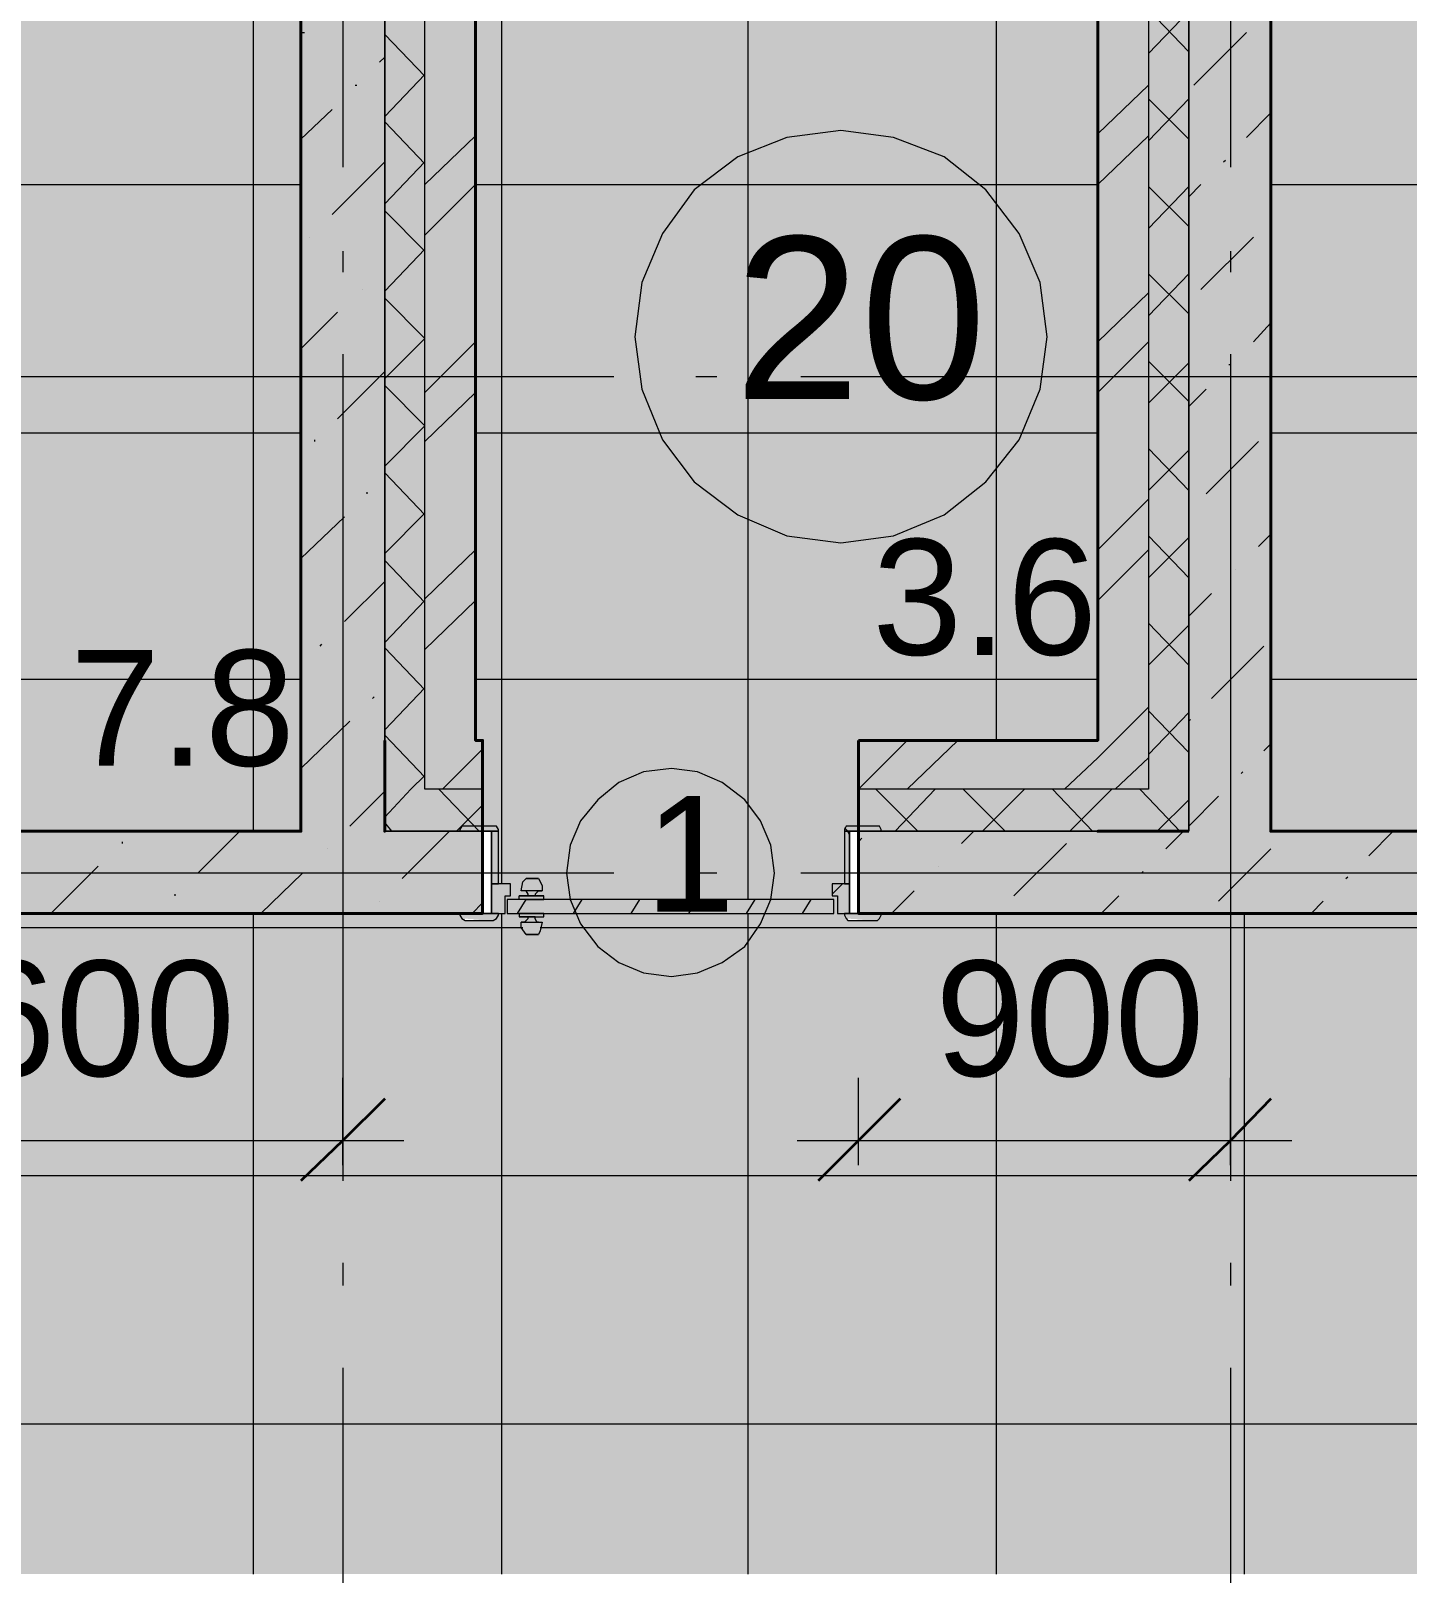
# Model space of a CAD drawing. Header units: millimetres. Extents: x -6983 to 114033, y -5968 to 36007.
# Drawn here: x 8243 to 11575, y 24068 to 27802 of the extents above; entities that cross this region are included whole.
import ezdxf

# ---------------------------------------------------------------- set-up
doc = ezdxf.new("R2010")
doc.units = ezdxf.units.MM
doc.layers.add('PDF _Геометрия', color=7, linetype='Continuous')
doc.layers.add('PDF _Текст', color=7, linetype='Continuous')
doc.layers.add('PDF _Сплошная заливка', color=7, linetype='Continuous', true_color=0xffffff)
doc.styles.add('PDF Arial', font='arial.ttf')

msp = doc.modelspace()

# ---------------------------------------------------------------- hatches: boundary and pattern name
at = {"layer": 'PDF _Сплошная заливка', "transparency": 33554559}
h = msp.add_hatch(color=256, dxfattribs=at)
h.paths.add_polyline_path([(17245.3, 26862.7), (17245.3, 21967.1), (17253.8, 21967.1), (17253.8, 26862.7)])
h.paths.add_polyline_path([(17042.2, 24065.8), (17042.2, 28661), (14245.3, 28661), (14245.3, 25563.7), (14258, 25563.7), (14262.3, 25559.5), (14258, 25479.1), (14118.4, 25474.9), (14118.4, 25445.2), (14088.8, 25445.2), (14088.8, 25457.9), (14046.5, 25457.9), (14046.5, 25474.9), (14033.8, 25474.9), (14033.8, 25487.6), (14029.6, 25487.6), (14029.6, 25559.5), (14033.8, 25563.7), (14046.5, 25563.7), (14046.5, 25665.3), (13500.6, 25665.3), (13496.4, 25656.8), (13492.2, 25652.6), (13420.2, 25648.3), (13420.2, 25652.6), (13416, 25652.6), (13416, 25665.3), (13411.8, 25665.3), (13411.8, 25788), (13382.2, 25788), (13382.2, 25817.6), (13394.9, 25817.6), (13394.9, 25864.1), (13411.8, 25864.1), (13411.8, 25872.6), (13416, 25876.8), (13500.6, 25876.8), (13500.6, 25864.1), (14046.5, 25864.1), (14046.5, 28661), (13483.7, 28661), (13479.5, 28652.6), (13394.9, 28648.3), (13394.9, 28661), (11956.2, 28661), (11952, 28652.6), (11867.4, 28648.3), (11867.4, 28661), (11245.3, 28661), (11245.3, 25864.1), (11880, 25864.1), (11880, 25872.6), (11884.3, 25876.8), (11973.1, 25876.8), (11973.1, 25864.1), (11990.1, 25864.1), (11990.1, 25817.6), (12002.8, 25817.6), (12002.8, 25788), (11973.1, 25788), (11968.9, 25656.8), (11956.2, 25652.6), (11892.7, 25648.3), (11892.7, 25652.6), (11884.3, 25652.6), (11884.3, 25665.3), (10301.8, 25665.3), (10297.5, 25656.8), (10293.3, 25652.6), (10221.4, 25648.3), (10221.4, 25652.6), (10217.1, 25652.6), (10217.1, 25665.3), (10196, 25665.3), (10196, 25707.6), (10183.3, 25707.6), (10183.3, 25737.2), (10212.9, 25737.2), (10212.9, 25872.6), (10217.1, 25876.8), (10246.8, 25876.8), (10246.8, 26084.2), (10826.5, 26084.2), (10826.5, 28441), (9320.1, 28441), (9320.1, 26084.2), (9337, 26084.2), (9337, 25876.8), (9375.1, 25876.8), (9375.1, 25737.2), (9404.7, 25737.2), (9404.7, 25707.6), (9392, 25707.6), (9392, 25665.3), (9375.1, 25665.3), (9370.9, 25656.8), (9358.2, 25652.6), (9294.7, 25648.3), (9294.7, 25652.6), (9286.3, 25652.6), (9286.3, 25665.3), (7454.1, 25665.3), (7449.9, 25656.8), (7445.6, 25652.6), (7373.7, 25648.3), (7373.7, 25652.6), (7365.2, 25652.6), (7365.2, 25665.3), (7344.1, 25665.3), (7344.1, 25707.6), (7335.6, 25707.6), (7335.6, 25737.2), (7365.2, 25737.2), (7365.2, 25876.8), (7454.1, 25876.8), (7454.1, 25864.1), (8897, 25864.1), (8897, 28661), (6100.1, 28661), (6100.1, 25864.1), (6434.3, 25864.1), (6434.3, 25872.6), (6438.6, 25876.8), (6523.2, 25876.8), (6523.2, 25737.2), (6552.8, 25737.2), (6552.8, 25707.6), (6544.4, 25707.6), (6544.4, 25665.3), (6523.2, 25665.3), (6523.2, 25652.6), (6510.5, 25652.6), (6442.8, 25648.3), (6442.8, 25652.6), (6438.6, 25652.6), (6438.6, 25665.3), (4517.6, 25665.3), (4513.3, 25656.8), (4504.9, 25652.6), (4437.2, 25648.3), (4437.2, 25652.6), (4428.7, 25652.6), (4428.7, 25665.3), (4407.6, 25665.3), (4407.6, 25707.6), (4394.9, 25707.6), (4394.9, 25737.2), (4424.5, 25737.2), (4424.5, 25872.6), (4428.7, 25876.8), (4517.6, 25876.8), (4517.6, 25864.1), (5901.2, 25864.1), (5901.2, 28661), (104.3, 28661), (104.3, 25864.1), (3497.8, 25864.1), (3497.8, 25876.8), (3586.7, 25876.8), (3586.7, 25737.2), (3616.3, 25737.2), (3616.3, 25707.6), (3603.6, 25707.6), (3603.6, 25665.3), (3586.7, 25665.3), (3582.4, 25656.8), (3569.8, 25652.6), (3506.3, 25648.3), (3506.3, 25652.6), (3497.8, 25652.6), (3497.8, 25665.3), (3100.1, 25665.3), (3100.1, 23570.8), (3112.8, 23570.8), (3117, 23566.5), (3112.8, 23486.1), (3100.1, 23481.9), (3100.1, 23460.8), (3057.8, 23460.8), (3057.8, 23448.1), (3028.1, 23448.1), (3028.1, 23481.9), (2888.5, 23481.9), (2888.5, 23494.6), (2884.3, 23494.6), (2884.3, 23562.3), (2888.5, 23570.8), (2901.2, 23570.8), (2901.2, 25665.3), (104.3, 25665.3), (104.3, 21967.1), (2901.2, 21967.1), (2901.2, 22551), (2897, 22555.3), (2888.5, 22555.3), (2888.5, 22563.7), (2884.3, 22563.7), (2884.3, 22635.6), (2888.5, 22639.9), (3028.1, 22639.9), (3028.1, 22669.5), (3057.8, 22669.5), (3057.8, 22656.8), (3100.1, 22656.8), (3100.1, 22639.9), (3112.8, 22639.9), (3117, 22635.6), (3112.8, 22559.5), (3100.1, 22555.3), (3100.1, 21472), (3112.8, 21472), (3117, 21467.8), (3112.8, 21387.4), (3100.1, 21383.2), (3100.1, 21362), (3057.8, 21362), (3057.8, 21349.3), (3028.1, 21349.3), (3028.1, 21383.2), (2888.5, 21383.2), (2888.5, 21395.9), (2884.3, 21395.9), (2884.3, 21463.6), (2888.5, 21472), (2901.2, 21472), (2901.2, 21764), (104.3, 21764), (104.3, 15967.1), (2681.2, 15967.1), (2681.2, 15979.8), (2901.2, 15979.8), (2901.2, 20452.3), (2897, 20456.5), (2888.5, 20460.8), (2884.3, 20460.8), (2884.3, 20536.9), (2888.5, 20541.1), (3028.1, 20541.1), (3028.1, 20570.8), (3057.8, 20570.8), (3057.8, 20558.1), (3100.1, 20558.1), (3100.1, 20541.1), (3112.8, 20541.1), (3117, 20536.9), (3112.8, 20460.8), (3100.1, 20456.5), (3100.1, 15967.1), (5901.2, 15967.1), (5901.2, 16601.8), (5892.7, 16606), (5888.5, 16606), (5888.5, 16614.5), (5884.3, 16614.5), (5884.3, 16686.4), (5888.5, 16694.9), (5901.2, 16694.9), (5901.2, 18133.5), (5888.5, 18133.5), (5888.5, 18146.2), (5884.3, 18146.2), (5884.3, 18218.2), (5888.5, 18222.4), (5901.2, 18222.4), (5901.2, 20452.3), (5892.7, 20456.5), (5888.5, 20460.8), (5884.3, 20460.8), (5884.3, 20536.9), (5888.5, 20541.1), (5901.2, 20541.1), (5901.2, 20558.1), (5943.5, 20558.1), (5943.5, 20570.8), (5973.1, 20570.8), (5973.1, 20541.1), (6112.8, 20541.1), (6112.8, 20456.5), (6100.1, 20456.5), (6100.1, 18967.1), (8897, 18967.1), (8897, 21764), (6100.1, 21764), (6100.1, 21472), (6112.8, 21472), (6112.8, 21383.2), (5973.1, 21383.2), (5973.1, 21349.3), (5943.5, 21349.3), (5943.5, 21362), (5901.2, 21362), (5901.2, 21383.2), (5888.5, 21383.2), (5888.5, 21395.9), (5884.3, 21395.9), (5884.3, 21463.6), (5888.5, 21472), (5901.2, 21472), (5901.2, 22551), (5892.7, 22555.3), (5888.5, 22555.3), (5888.5, 22563.7), (5884.3, 22563.7), (5884.3, 22635.6), (5888.5, 22639.9), (5901.2, 22639.9), (5901.2, 22656.8), (5943.5, 22656.8), (5943.5, 22669.5), (5973.1, 22669.5), (5973.1, 22639.9), (6112.8, 22639.9), (6112.8, 22555.3), (6100.1, 22555.3), (6100.1, 21967.1), (8897, 21967.1), (8897, 23862.7), (6100.1, 23862.7), (6100.1, 23570.8), (6112.8, 23570.8), (6112.8, 23481.9), (5973.1, 23481.9), (5973.1, 23448.1), (5943.5, 23448.1), (5943.5, 23460.8), (5901.2, 23460.8), (5901.2, 23481.9), (5888.5, 23481.9), (5888.5, 23494.6), (5884.3, 23494.6), (5884.3, 23562.3), (5888.5, 23570.8), (5901.2, 23570.8), (5901.2, 24065.8), (12447, 24065.8), (12447, 23084.2), (12459.7, 23084.2), (12459.7, 22999.5), (12447, 22999.5), (12447, 22978.4), (12404.7, 22978.4), (12404.7, 22965.7), (12370.9, 22965.7), (12370.9, 22995.3), (12239.7, 22999.5), (12235.5, 22999.5), (12235.5, 23012.2), (12231.2, 23012.2), (12231.2, 23079.9), (12235.5, 23084.2), (12248.2, 23084.2), (12248.2, 23862.7), (9100.1, 23862.7), (9100.1, 21967.1), (12248.2, 21967.1), (12248.2, 22064.4), (12239.7, 22068.7), (12235.5, 22068.7), (12235.5, 22077.1), (12231.2, 22077.1), (12231.2, 22149), (12235.5, 22157.5), (12370.9, 22157.5), (12370.9, 22187.1), (12404.7, 22187.1), (12404.7, 22174.4), (12447, 22174.4), (12447, 22157.5), (12459.7, 22157.5), (12459.7, 22068.7), (12447, 22068.7), (12447, 20486.1), (12459.7, 20486.1), (12459.7, 20401.5), (12447, 20401.5), (12447, 20380.4), (12404.7, 20380.4), (12404.7, 20367.7), (12370.9, 20367.7), (12370.9, 20397.3), (12239.7, 20401.5), (12235.5, 20401.5), (12235.5, 20410), (12231.2, 20410), (12231.2, 20481.9), (12235.5, 20486.1), (12248.2, 20486.1), (12248.2, 21764), (9100.1, 21764), (9100.1, 18967.1), (12248.2, 18967.1), (12248.2, 19466.4), (12239.7, 19470.6), (12235.5, 19470.6), (12235.5, 19479.1), (12231.2, 19479.1), (12231.2, 19551), (12235.5, 19555.3), (12370.9, 19555.3), (12370.9, 19584.9), (12404.7, 19584.9), (12404.7, 19576.4), (12447, 19576.4), (12447, 19555.3), (12459.7, 19555.3), (12459.7, 19470.6), (12447, 19470.6), (12447, 18967.1), (17042.2, 18967.1), (17042.2, 20566.5), (14046.5, 20566.5), (14046.5, 22745.7), (14042.2, 22749.9), (14033.8, 22754.1), (14029.6, 22754.1), (14029.6, 22830.3), (14033.8, 22834.5), (14046.5, 22834.5), (14046.5, 22851.4), (14088.8, 22851.4), (14088.8, 22864.1), (14118.4, 22864.1), (14118.4, 22834.5), (14262.3, 22834.5), (14258, 22754.1), (14245.3, 22749.9), (14245.3, 20765.4), (17042.2, 20765.4), (17042.2, 23862.7), (14245.3, 23862.7), (14245.3, 23765.4), (14258, 23765.4), (14262.3, 23761.2), (14258, 23680.8), (14118.4, 23676.5), (14118.4, 23646.9), (14088.8, 23646.9), (14088.8, 23655.4), (14046.5, 23655.4), (14046.5, 23676.5), (14033.8, 23676.5), (14033.8, 23689.2), (14029.6, 23689.2), (14029.6, 23761.2), (14033.8, 23765.4), (14046.5, 23765.4), (14046.5, 24544), (14042.2, 24548.2), (14033.8, 24552.4), (14029.6, 24552.4), (14029.6, 24628.6), (14033.8, 24632.8), (14046.5, 24632.8), (14046.5, 24654), (14088.8, 24654), (14088.8, 24662.4), (14118.4, 24662.4), (14118.4, 24632.8), (14262.3, 24632.8), (14258, 24552.4), (14245.3, 24548.2), (14245.3, 24065.8)])
h.paths.add_polyline_path([(15645.9, 17168.8), (15645.9, 15967.1), (17042.2, 15967.1), (17042.2, 16529.9), (17038, 16534.1), (17033.8, 16534.1), (17033.8, 16542.6), (17029.6, 16542.6), (17029.6, 16614.5), (17033.8, 16623), (17169.2, 16623), (17169.2, 16652.6), (17198.8, 16652.6), (17198.8, 16639.9), (17245.3, 16639.9), (17245.3, 16623), (17258, 16623), (17258, 16534.1), (17245.3, 16534.1), (17245.3, 15967.1), (18387.8, 15967.1), (18387.8, 15979.8), (18392, 15984), (18476.7, 15984), (18476.7, 15967.1), (19919.5, 15967.1), (19919.5, 15984), (20004.2, 15984), (20008.4, 15979.8), (20008.4, 15967.1), (23875.8, 15967.1), (23875.8, 15979.8), (23880, 15984), (23964.7, 15984), (23964.7, 15967.1), (25403.3, 15967.1), (25403.3, 15979.8), (25407.6, 15984), (25492.2, 15984), (25496.4, 15979.8), (25496.4, 15967.1), (26038, 15967.1), (26038, 16512.9), (26033.8, 16517.2), (26029.6, 16517.2), (26029.6, 16525.6), (26025.3, 16525.6), (26025.3, 16597.6), (26029.6, 16601.8), (26165, 16601.8), (26165, 16631.4), (26194.6, 16631.4), (26194.6, 16623), (26241.1, 16623), (26241.1, 16601.8), (26253.8, 16601.8), (26249.6, 16521.4), (26241.1, 16517.2), (26241.1, 15967.1), (29038, 15967.1), (29038, 16352.1), (29016.9, 16352.1), (29016.9, 16415.6), (29038, 16415.6), (29038, 18230.9), (29016.9, 18230.9), (29016.9, 18294.3), (29038, 18294.3), (29038, 19584.9), (29016.9, 19584.9), (29016.9, 19652.6), (29038, 19652.6), (29038, 21463.6), (29016.9, 21463.6), (29016.9, 21527), (29038, 21527), (29038, 21764), (26241.1, 21764), (26241.1, 21222.4), (26249.6, 21222.4), (26253.8, 21218.2), (26249.6, 21137.8), (26241.1, 21133.5), (26241.1, 21112.4), (26194.6, 21112.4), (26194.6, 21099.7), (26165, 21099.7), (26165, 21129.3), (26033.8, 21133.5), (26029.6, 21133.5), (26029.6, 21146.2), (26025.3, 21146.2), (26025.3, 21213.9), (26029.6, 21222.4), (26038, 21222.4), (26038, 21764), (25839.1, 21764), (25830.7, 21755.5), (25758.7, 21751.3), (25758.7, 21755.5), (25754.5, 21755.5), (25754.5, 21764), (25733.4, 21764), (25733.4, 21810.5), (25720.7, 21810.5), (25720.7, 21840.2), (25750.3, 21840.2), (25750.3, 21975.6), (25754.5, 21979.8), (25839.1, 21979.8), (25839.1, 21967.1), (26038, 21967.1), (26038, 26862.7), (23241.1, 26862.7), (23241.1, 21967.1), (24819.4, 21967.1), (24819.4, 21975.6), (24823.6, 21979.8), (24908.3, 21979.8), (24908.3, 21840.2), (24942.1, 21840.2), (24942.1, 21806.3), (24929.4, 21806.3), (24929.4, 21764), (24908.3, 21764), (24908.3, 21755.5), (24895.6, 21755.5), (24832.1, 21751.3), (24832.1, 21755.5), (24823.6, 21755.5), (24823.6, 21764), (22691, 21764), (22682.6, 21755.5), (22610.7, 21751.3), (22610.7, 21755.5), (22602.2, 21755.5), (22602.2, 21764), (22585.3, 21764), (22585.3, 21806.3), (22572.6, 21806.3), (22572.6, 21840.2), (22602.2, 21840.2), (22602.2, 21967.1), (21760.2, 21967.1), (21760.2, 21840.2), (21789.8, 21840.2), (21789.8, 21806.3), (21781.3, 21806.3), (21781.3, 21764), (21760.2, 21764), (21760.2, 21755.5), (21747.5, 21755.5), (21679.8, 21751.3), (21679.8, 21755.5), (21675.5, 21755.5), (21675.5, 21764), (18362.4, 21764), (18362.4, 21755.5), (18354, 21755.5), (18282, 21751.3), (18282, 21755.5), (18277.8, 21755.5), (18277.8, 21764), (18256.6, 21764), (18256.6, 21810.5), (18243.9, 21810.5), (18243.9, 21840.2), (18273.6, 21840.2), (18273.6, 21967.1), (17435.8, 21967.1), (17435.8, 21840.2), (17465.4, 21840.2), (17465.4, 21806.3), (17452.7, 21806.3), (17452.7, 21764), (17435.8, 21764), (17431.5, 21759.8), (17418.8, 21755.5), (17355.4, 21751.3), (17355.4, 21755.5), (17346.9, 21755.5), (17346.9, 21764), (17245.3, 21764), (17245.3, 18150.5), (17258, 18150.5), (17258, 18061.6), (17245.3, 18061.6), (17245.3, 18040.4), (17198.8, 18040.4), (17198.8, 18032), (17169.2, 18032), (17169.2, 18061.6), (17033.8, 18061.6), (17033.8, 18070.1), (17029.6, 18070.1), (17029.6, 18146.2), (17033.8, 18150.5), (17042.2, 18150.5), (17042.2, 18768.2), (11245.3, 18768.2), (11245.3, 15967.1), (14126.9, 15967.1), (14126.9, 15979.8), (14122.6, 15979.8), (14122.6, 15988.3), (14118.4, 15988.3), (14118.4, 15996.7), (14114.2, 15996.7), (14114.2, 16005.2), (14109.9, 16005.2), (14109.9, 16013.6), (14105.7, 16013.6), (14105.7, 16022.1), (14101.5, 16022.1), (14101.5, 16030.6), (14097.3, 16030.6), (14097.3, 16043.3), (14093, 16043.3), (14093, 16051.7), (14088.8, 16051.7), (14088.8, 16060.2), (14084.6, 16060.2), (14084.6, 16068.7), (14080.3, 16068.7), (14080.3, 16077.1), (14076.1, 16077.1), (14076.1, 16085.6), (14071.9, 16085.6), (14071.9, 16094), (14067.6, 16094), (14067.6, 16102.5), (14063.4, 16102.5), (14063.4, 16115.2), (14059.2, 16115.2), (14059.2, 16123.7), (14054.9, 16123.7), (14054.9, 16132.1), (14050.7, 16132.1), (14050.7, 16140.6), (14046.5, 16140.6), (14046.5, 16149), (14042.2, 16149), (14042.2, 16157.5), (14038, 16157.5), (14038, 16166), (14033.8, 16166), (14033.8, 16174.4), (14029.6, 16174.4), (14029.6, 16187.1), (14025.3, 16187.1), (14025.3, 16195.6), (14021.1, 16195.6), (14021.1, 16204.1), (14016.9, 16204.1), (14016.9, 16212.5), (14012.6, 16212.5), (14012.6, 16221), (14008.4, 16221), (14008.4, 16229.4), (14004.2, 16229.4), (14004.2, 16237.9), (13999.9, 16237.9), (13999.9, 16250.6), (13995.7, 16250.6), (13995.7, 16259.1), (13991.5, 16259.1), (13991.5, 16267.5), (13987.2, 16267.5), (13987.2, 16276), (13983, 16276), (13983, 16284.4), (13978.8, 16284.4), (13978.8, 16292.9), (13974.5, 16292.9), (13974.5, 16301.4), (13970.3, 16301.4), (13970.3, 16309.8), (13966.1, 16309.8), (13966.1, 16322.5), (13961.9, 16322.5), (13961.9, 16331), (13957.6, 16331), (13957.6, 16339.5), (13953.4, 16339.5), (13953.4, 16347.9), (13949.2, 16347.9), (13949.2, 16356.4), (13944.9, 16356.4), (13944.9, 16364.8), (13940.7, 16364.8), (13940.7, 16373.3), (13936.5, 16373.3), (13936.5, 16381.8), (13932.2, 16381.8), (13932.2, 16394.5), (13928, 16394.5), (13928, 16402.9), (13923.8, 16402.9), (13923.8, 16411.4), (13919.5, 16411.4), (13919.5, 16419.8), (13915.3, 16419.8), (13915.3, 16428.3), (13911.1, 16428.3), (13911.1, 16436.8), (13906.8, 16436.8), (13906.8, 16445.2), (13902.6, 16445.2), (13902.6, 16453.7), (13898.4, 16457.9), (13885.7, 16462.2), (13801.1, 16483.3), (13788.4, 16487.6), (13703.7, 16508.7), (13716.4, 16512.9), (13758.7, 16534.1), (13771.4, 16538.3), (13813.8, 16559.5), (13826.5, 16563.7), (13868.8, 16584.9), (13881.5, 16589.1), (13923.8, 16610.3), (13936.5, 16614.5), (13987.2, 16639.9), (13902.6, 16661), (13881.5, 16665.3), (13813.8, 16682.2), (13792.6, 16682.2), (13792.6, 16694.9), (13788.4, 16694.9), (13788.4, 16703.3), (13784.1, 16703.3), (13784.1, 16711.8), (13779.9, 16711.8), (13779.9, 16720.3), (13775.7, 16720.3), (13775.7, 16728.7), (13771.4, 16728.7), (13771.4, 16741.4), (13767.2, 16741.4), (13767.2, 16749.9), (13763, 16749.9), (13763, 16758.4), (13758.7, 16758.4), (13758.7, 16766.8), (13754.5, 16766.8), (13754.5, 16775.3), (13750.3, 16775.3), (13750.3, 16783.7), (13746.1, 16783.7), (13746.1, 16796.4), (13741.8, 16796.4), (13741.8, 16804.9), (13737.6, 16804.9), (13737.6, 16813.4), (13733.4, 16813.4), (13733.4, 16821.8), (13729.1, 16821.8), (13729.1, 16830.3), (13724.9, 16830.3), (13724.9, 16838.7), (13720.7, 16838.7), (13720.7, 16851.4), (13716.4, 16851.4), (13716.4, 16859.9), (13712.2, 16859.9), (13712.2, 16868.4), (13708, 16868.4), (13708, 16876.8), (13703.7, 16876.8), (13703.7, 16885.3), (13699.5, 16885.3), (13699.5, 16893.8), (13695.3, 16893.8), (13695.3, 16906.5), (13691, 16906.5), (13691, 16914.9), (13686.8, 16914.9), (13686.8, 16923.4), (13682.6, 16923.4), (13682.6, 16931.8), (13678.4, 16931.8), (13678.4, 16940.3), (13674.1, 16940.3), (13674.1, 16948.8), (13669.9, 16948.8), (13669.9, 16961.5), (13665.7, 16961.5), (13665.7, 16969.9), (13661.4, 16969.9), (13661.4, 16978.4), (13657.2, 16978.4), (13657.2, 16986.8), (13653, 16986.8), (13653, 16995.3), (13648.7, 16995.3), (13648.7, 17003.8), (13644.5, 17003.8), (13644.5, 17016.5), (13640.3, 17016.5), (13640.3, 17024.9), (13636, 17024.9), (13636, 17033.4), (13631.8, 17033.4), (13631.8, 17041.9), (13627.6, 17041.9), (13627.6, 17050.3), (13623.3, 17050.3), (13623.3, 17058.8), (13619.1, 17058.8), (13619.1, 17071.5), (13614.9, 17071.5), (13614.9, 17079.9), (13610.7, 17079.9), (13610.7, 17088.4), (13606.4, 17088.4), (13606.4, 17096.9), (13602.2, 17096.9), (13602.2, 17105.3), (13598, 17105.3), (13598, 17113.8), (13593.7, 17113.8), (13593.7, 17126.5), (13589.5, 17126.5), (13589.5, 17134.9), (13585.3, 17134.9), (13585.3, 17143.4), (13581, 17143.4), (13581, 17151.9), (13576.8, 17151.9), (13576.8, 17160.3), (13572.6, 17160.3), (13572.6, 17168.8)])
for color, points in [(256, [(8897, 28661), (8897, 25864.1), (9100.1, 25864.1), (9100.1, 28661)]), (256, [(9100.1, 28661), (9100.1, 25965.7), (9197.4, 25965.7), (9197.4, 28661)]), (256, [(11046.5, 28661), (11046.5, 25864.1), (11245.3, 25864.1), (11245.3, 28661)]), (256, [(9197.4, 28563.7), (9197.4, 26084.2), (9320.1, 26084.2), (9320.1, 28563.7)]), (256, [(10949.2, 28563.7), (10949.2, 25864.1), (11046.5, 25864.1), (11046.5, 28563.7)]), (256, [(10826.5, 28441), (10826.5, 25965.7), (10949.2, 25965.7), (10949.2, 28441)]), (256, [(10267.9, 27556.7), (10238.3, 27560.9), (10174.8, 27560.9), (10073.3, 27548.2), (10064.8, 27544), (10052.1, 27539.7), (10043.7, 27535.5), (10031, 27531.3), (10022.5, 27527), (10009.8, 27522.8), (10001.3, 27518.6), (9988.7, 27514.3), (9980.2, 27510.1), (9954.8, 27501.7), (9942.1, 27489), (9933.6, 27484.7), (9925.2, 27476.3), (9916.7, 27472), (9908.3, 27463.6), (9899.8, 27459.3), (9891.3, 27450.9), (9882.9, 27446.6), (9874.4, 27438.2), (9865.9, 27434), (9857.5, 27425.5), (9849, 27421.3), (9844.8, 27412.8), (9840.6, 27408.6), (9836.3, 27400.1), (9827.9, 27391.6), (9823.6, 27383.2), (9819.4, 27378.9), (9815.2, 27370.5), (9806.7, 27362), (9802.5, 27353.6), (9798.2, 27349.3), (9794, 27340.9), (9785.5, 27332.4), (9781.3, 27323.9), (9772.9, 27315.5), (9768.6, 27302.8), (9760.2, 27285.9), (9755.9, 27273.2), (9747.5, 27256.2), (9743.2, 27243.5), (9734.8, 27226.6), (9730.5, 27213.9), (9722.1, 27197), (9709.4, 27095.4), (9705.2, 27065.8), (9709.4, 27061.6), (9709.4, 27032), (9713.6, 27032), (9713.6, 26998.1), (9717.8, 26998.1), (9717.8, 26968.5), (9722.1, 26968.5), (9722.1, 26934.7), (9726.3, 26934.7), (9726.3, 26926.2), (9730.5, 26926.2), (9730.5, 26917.7), (9734.8, 26917.7), (9734.8, 26905), (9739, 26905), (9739, 26896.6), (9743.2, 26896.6), (9743.2, 26883.9), (9747.5, 26883.9), (9747.5, 26875.4), (9751.7, 26875.4), (9751.7, 26867), (9755.9, 26867), (9755.9, 26854.3), (9760.2, 26854.3), (9760.2, 26845.8), (9764.4, 26845.8), (9764.4, 26833.1), (9768.6, 26833.1), (9768.6, 26824.6), (9772.9, 26824.6), (9772.9, 26812), (9777.1, 26812), (9785.5, 26803.5), (9785.5, 26795), (9789.8, 26795), (9798.2, 26786.6), (9798.2, 26778.1), (9802.5, 26778.1), (9810.9, 26769.6), (9810.9, 26761.2), (9815.2, 26761.2), (9823.6, 26752.7), (9823.6, 26744.2), (9827.9, 26744.2), (9836.3, 26735.8), (9836.3, 26727.3), (9840.6, 26727.3), (9849, 26718.9), (9849, 26710.4), (9857.5, 26710.4), (9865.9, 26701.9), (9874.4, 26697.7), (9882.9, 26689.2), (9891.3, 26685), (9899.8, 26676.5), (9908.3, 26672.3), (9916.7, 26663.9), (9925.2, 26659.6), (9933.6, 26651.2), (9942.1, 26646.9), (9954.8, 26634.2), (9967.5, 26630), (9984.4, 26621.5), (9997.1, 26617.3), (10014, 26608.8), (10026.7, 26604.6), (10043.7, 26596.2), (10056.4, 26591.9), (10073.3, 26583.5), (10174.8, 26570.8), (10238.3, 26566.5), (10238.3, 26570.8), (10267.9, 26575), (10301.8, 26579.2), (10331.4, 26583.5), (10344.1, 26587.7), (10352.5, 26591.9), (10365.2, 26596.2), (10373.7, 26600.4), (10386.4, 26604.6), (10403.3, 26613.1), (10416, 26617.3), (10424.5, 26621.5), (10437.2, 26625.8), (10462.6, 26638.5), (10471, 26646.9), (10479.5, 26651.2), (10492.2, 26663.9), (10500.6, 26668.1), (10513.3, 26680.8), (10521.8, 26685), (10534.5, 26697.7), (10543, 26701.9), (10568.3, 26727.3), (10572.6, 26735.8), (10585.3, 26748.5), (10589.5, 26756.9), (10602.2, 26769.6), (10606.4, 26778.1), (10619.1, 26790.8), (10623.3, 26799.3), (10631.8, 26807.7), (10644.5, 26833.1), (10648.7, 26845.8), (10653, 26854.3), (10657.2, 26867), (10665.7, 26883.9), (10669.9, 26896.6), (10674.1, 26905), (10678.4, 26917.7), (10682.6, 26926.2), (10686.8, 26938.9), (10691, 26968.5), (10695.3, 27002.4), (10699.5, 27032), (10703.7, 27095.4), (10699.5, 27095.4), (10699.5, 27129.3), (10695.3, 27129.3), (10695.3, 27163.1), (10691, 27163.1), (10691, 27192.8), (10686.8, 27192.8), (10686.8, 27205.5), (10682.6, 27205.5), (10682.6, 27213.9), (10678.4, 27213.9), (10678.4, 27222.4), (10674.1, 27222.4), (10674.1, 27235.1), (10669.9, 27235.1), (10669.9, 27243.5), (10665.7, 27243.5), (10665.7, 27252), (10661.4, 27252), (10661.4, 27264.7), (10657.2, 27264.7), (10657.2, 27273.2), (10653, 27273.2), (10653, 27281.6), (10648.7, 27281.6), (10648.7, 27294.3), (10644.5, 27294.3), (10644.5, 27302.8), (10640.3, 27302.8), (10640.3, 27311.2), (10636, 27311.2), (10636, 27319.7), (10627.6, 27328.2), (10623.3, 27328.2), (10623.3, 27336.6), (10614.9, 27345.1), (10610.7, 27345.1), (10610.7, 27353.6), (10602.2, 27362), (10598, 27362), (10598, 27370.5), (10589.5, 27378.9), (10585.3, 27378.9), (10585.3, 27387.4), (10576.8, 27395.9), (10572.6, 27395.9), (10572.6, 27404.3), (10543, 27434), (10534.5, 27438.2), (10521.8, 27450.9), (10513.3, 27455.1), (10500.6, 27467.8), (10492.2, 27472), (10479.5, 27484.7), (10471, 27489), (10462.6, 27497.4), (10445.6, 27505.9), (10432.9, 27510.1), (10424.5, 27514.3), (10399.1, 27522.8), (10390.6, 27527), (10365.2, 27535.5), (10356.8, 27539.7), (10331.4, 27548.2), (10301.8, 27552.4)]), (256, [(9946.3, 27438.2), (9946.3, 26756.9), (10432.9, 26756.9), (10432.9, 27438.2)]), (256, [(10280.6, 26668.1), (10280.6, 26177.3), (10737.6, 26177.3), (10737.6, 26668.1)]), (256, [(8338.4, 26401.5), (8338.4, 25910.7), (8795.4, 25910.7), (8795.4, 26401.5)]), (7, [(10280.6, 26228), (10280.6, 26202.6), (10729.1, 26202.6), (10729.1, 26228)]), (256, [(9857.5, 26012.2), (9827.9, 26016.5), (9760.2, 26016.5), (9726.3, 26012.2), (9709.4, 26003.8), (9696.7, 25999.5), (9679.8, 25991.1), (9667.1, 25986.8), (9650.1, 25969.9), (9641.7, 25965.7), (9624.8, 25948.8), (9616.3, 25944.5), (9612.1, 25936.1), (9595.1, 25919.1), (9590.9, 25910.7), (9574, 25893.8), (9569.8, 25881.1), (9561.3, 25864.1), (9557.1, 25851.4), (9548.6, 25834.5), (9540.1, 25766.8), (9544.4, 25762.6), (9544.4, 25733), (9548.6, 25733), (9548.6, 25699.1), (9552.8, 25699.1), (9552.8, 25690.7), (9557.1, 25690.7), (9557.1, 25682.2), (9561.3, 25682.2), (9561.3, 25669.5), (9565.5, 25669.5), (9565.5, 25661), (9569.8, 25661), (9569.8, 25652.6), (9574, 25652.6), (9574, 25639.9), (9578.2, 25639.9), (9590.9, 25627.2), (9590.9, 25618.7), (9595.1, 25618.7), (9603.6, 25610.3), (9603.6, 25601.8), (9607.8, 25601.8), (9616.3, 25593.3), (9616.3, 25584.9), (9624.8, 25584.9), (9633.2, 25576.4), (9641.7, 25572.2), (9650.1, 25563.7), (9658.6, 25559.5), (9667.1, 25551), (9679.8, 25546.8), (9696.7, 25538.3), (9709.4, 25534.1), (9726.3, 25525.6), (9760.2, 25521.4), (9827.9, 25517.2), (9827.9, 25521.4), (9857.5, 25525.6), (9870.2, 25529.9), (9887.1, 25538.3), (9899.8, 25542.6), (9925.2, 25555.3), (9929.4, 25559.5), (9937.9, 25563.7), (9942.1, 25567.9), (9950.6, 25572.2), (9954.8, 25576.4), (9963.3, 25580.6), (9980.2, 25597.6), (9984.4, 25606), (9988.7, 25610.3), (9992.9, 25618.7), (9997.1, 25623), (10001.3, 25631.4), (10005.6, 25635.6), (10018.3, 25661), (10022.5, 25673.7), (10031, 25690.7), (10035.2, 25703.3), (10039.4, 25733), (10043.7, 25796.4), (10039.4, 25796.4), (10039.4, 25830.3), (10035.2, 25830.3), (10035.2, 25843), (10031, 25843), (10031, 25851.4), (10026.7, 25851.4), (10026.7, 25859.9), (10022.5, 25859.9), (10022.5, 25872.6), (10018.3, 25872.6), (10018.3, 25881.1), (10014, 25881.1), (10014, 25889.5), (10009.8, 25889.5), (10009.8, 25898), (10001.3, 25906.5), (9997.1, 25906.5), (9997.1, 25914.9), (9988.7, 25923.4), (9984.4, 25923.4), (9984.4, 25931.8), (9959, 25957.2), (9950.6, 25961.5), (9942.1, 25969.9), (9933.6, 25974.2), (9925.2, 25982.6), (9899.8, 25995.3), (9887.1, 25999.5), (9870.2, 26008)]), (7, [(8338.4, 25961.5), (8338.4, 25936.1), (8787, 25936.1), (8787, 25961.5)]), (256, [(9396.3, 25699.1), (9396.3, 25665.3), (10187.5, 25665.3), (10187.5, 25699.1)])]:
    msp.add_hatch(color=color, dxfattribs=at).paths.add_polyline_path(points)
h = msp.add_hatch(color=256, dxfattribs=at)
h.paths.add_polyline_path([(9337, 25965.7), (9337, 26084.2), (9197.4, 26084.2), (9197.4, 25965.7)])
h.paths.add_polyline_path([(10246.8, 26084.2), (10246.8, 25965.7), (10826.5, 25965.7), (10826.5, 26084.2)])
h = msp.add_hatch(color=256, dxfattribs=at)
h.paths.add_polyline_path([(9337, 25864.1), (9337, 25965.7), (9100.1, 25965.7), (9100.1, 25864.1)])
h.paths.add_polyline_path([(10246.8, 25965.7), (10246.8, 25864.1), (10949.2, 25864.1), (10949.2, 25965.7)])
h = msp.add_hatch(color=256, dxfattribs=at)
h.paths.add_polyline_path([(3552.8, 25665.3), (3552.8, 25864.1), (104.3, 25864.1), (104.3, 25665.3)])
h.paths.add_polyline_path([(9337, 25665.3), (9337, 25864.1), (7399.1, 25864.1), (7399.1, 25665.3)])
h.paths.add_polyline_path([(11935.1, 25665.3), (11935.1, 25864.1), (10246.8, 25864.1), (10246.8, 25665.3)])
h.paths.add_polyline_path([(13445.6, 25864.1), (13445.6, 25665.3), (14046.5, 25665.3), (14046.5, 25864.1)])
h.paths.add_polyline_path([(6489.4, 25665.3), (6489.4, 25864.1), (4462.6, 25864.1), (4462.6, 25665.3)])
h = msp.add_hatch(color=256, dxfattribs=at)
h.paths.add_polyline_path([(9375.1, 25864.1), (9375.1, 25876.8), (9286.3, 25876.8), (9282, 25868.4)])
h.paths.add_polyline_path([(10212.9, 25872.6), (10212.9, 25864.1), (10301.8, 25864.1), (10301.8, 25876.8), (10217.1, 25876.8)])
h = msp.add_hatch(color=256, dxfattribs=at)
h.paths.add_polyline_path([(9375.1, 25737.2), (9375.1, 25864.1), (9358.2, 25864.1), (9358.2, 25737.2)])
h.paths.add_polyline_path([(10212.9, 25864.1), (10212.9, 25737.2), (10225.6, 25737.2), (10225.6, 25864.1)])
h = msp.add_hatch(color=256, dxfattribs=at)
h.paths.add_polyline_path([(9392, 25665.3), (9392, 25707.6), (9404.7, 25707.6), (9404.7, 25737.2), (9358.2, 25737.2), (9358.2, 25665.3)])
h.paths.add_polyline_path([(10196, 25707.6), (10196, 25665.3), (10225.6, 25665.3), (10225.6, 25737.2), (10183.3, 25737.2), (10183.3, 25707.6)])
h = msp.add_hatch(color=256, dxfattribs=at)
h.paths.add_polyline_path([(9370.9, 25656.8), (9375.1, 25665.3), (9282, 25665.3), (9286.3, 25661), (9286.3, 25652.6), (9294.7, 25652.6), (9362.4, 25648.3), (9362.4, 25652.6)])
h.paths.add_polyline_path([(10297.5, 25656.8), (10301.8, 25665.3), (10212.9, 25665.3), (10217.1, 25661), (10217.1, 25652.6), (10221.4, 25652.6), (10293.3, 25648.3), (10293.3, 25652.6)])

# ---------------------------------------------------------------- linework, layer by layer
at = {"layer": 'PDF _Геометрия', "lineweight": 20}
for points in [[(8998.5, 29469.2), (8998.5, 27472)], [(11148, 29469.2), (11148, 27472)], [(8998.5, 27268.9), (8998.5, 27218.2)], [(11148, 27268.9), (11148, 27218.2)], [(8998.5, 27019.3), (8998.5, 25017.9)], [(11148, 27019.3), (11148, 25017.9)], [(9654.4, 26964.3), (7653, 26964.3)], [(9904, 26964.3), (9853.2, 26964.3)], [(12104.3, 26964.3), (10107.1, 26964.3)], [(9654.4, 25762.6), (7653, 25762.6)], [(9904, 25762.6), (9853.2, 25762.6)], [(12104.3, 25762.6), (10107.1, 25762.6)], [(8998.5, 24819), (8998.5, 24764)], [(11148, 24819), (11148, 24764)], [(8998.5, 24565.1), (8998.5, 22567.9)], [(11148, 24565.1), (11148, 22567.9)]]:
    msp.add_lwpolyline(points, dxfattribs=at)
at = {"layer": 'PDF _Геометрия', "lineweight": 40}
for points in [[(10246.8, 26084.2), (10246.8, 25864.1), (10246.8, 25665.3), (11935.1, 25665.3), (11935.1, 25864.1), (11245.3, 25864.1), (11245.3, 28661), (11918.1, 28661), (11918.1, 29084.2), (8050.7, 29084.2), (8050.7, 28661), (8897, 28661), (8897, 25864.1), (7399.1, 25864.1), (7399.1, 25665.3), (9337, 25665.3), (9337, 25864.1), (9337, 26084.2), (9320.1, 26084.2), (9320.1, 28441), (10826.5, 28441), (10826.5, 26084.2)], [(11046.5, 25864.1), (10826.5, 25864.1), (10949.2, 25864.1)]]:
    msp.add_lwpolyline(points, close=True, dxfattribs=at)
at = {"layer": 'PDF _Геометрия', "lineweight": 9}
for points in [[(8782.7, 25864.1), (8782.7, 28661)], [(9100.1, 25965.7), (9100.1, 26084.2), (9100.1, 28661), (9100.1, 26084.2)], [(9337, 25965.7), (9197.4, 25965.7), (9197.4, 26084.2), (9197.4, 28563.7), (9320.1, 28563.7), (10949.2, 28563.7), (10949.2, 28441), (10949.2, 25965.7), (10826.5, 25965.7), (10246.8, 25965.7), (10365.2, 26084.2)], [(11046.5, 28563.7), (11046.5, 28441), (11046.5, 25864.1), (11046.5, 28441)], [(9383.6, 25737.2), (9383.6, 28441)], [(9980.2, 25699.1), (9980.2, 28441)], [(10581, 26084.2), (10581, 28441)], [(11046.5, 27751.3), (10949.2, 27852.9)], [(10949.2, 27747.1), (11046.5, 27848.6)], [(8901.2, 27797.8), (8905.4, 27797.8)], [(9197.4, 27692.1), (9100.1, 27793.6)], [(11059.2, 27670.9), (11186.1, 27797.8)], [(9087.4, 27725.9), (9100.1, 27738.6)], [(9028.1, 27670.9), (9032.4, 27670.9)], [(9100.1, 27594.7), (9197.4, 27696.3)], [(10826.5, 27552.4), (10949.2, 27670.9)], [(10949.2, 27535.5), (11046.5, 27637.1)], [(11046.5, 27539.7), (10949.2, 27637.1)], [(8897, 27539.7), (8973.1, 27611.7)], [(11186.1, 27544), (11245.3, 27603.2)], [(9197.4, 27480.5), (9100.1, 27582)], [(9197.4, 27307), (9320.1, 27429.7), (10826.5, 27429.7), (10949.2, 27548.2)], [(9197.4, 27429.7), (9320.1, 27548.2)], [(8973.1, 27357.8), (9100.1, 27484.7)], [(9100.1, 27383.2), (9197.4, 27484.7)], [(11131.1, 27484.7), (11135.3, 27489)], [(6100.1, 27429.7), (8897, 27429.7)], [(10949.2, 27323.9), (11046.5, 27425.5)], [(11046.5, 27328.2), (10949.2, 27425.5)], [(11046.5, 27400.1), (11076.1, 27429.7)], [(11245.3, 27429.7), (14046.5, 27429.7)], [(9197.4, 27268.9), (9100.1, 27366.3)], [(8918.1, 27302.8), (8918.1, 27302.8)], [(11076.1, 27175.8), (11203, 27302.8)], [(9100.1, 27171.6), (9197.4, 27273.2)], [(10949.2, 27112.4), (11046.5, 27213.9)], [(11046.5, 27116.6), (10949.2, 27213.9)], [(9045.1, 27175.8), (9045.1, 27175.8)], [(9100.1, 26960), (9197.4, 27057.4), (9100.1, 27154.7)], [(10826.5, 27048.9), (10949.2, 27167.4)], [(8897, 27032), (8985.8, 27120.8)], [(11203, 27048.9), (11245.3, 27095.4)], [(9197.4, 26926.2), (9320.1, 27048.9)], [(10826.5, 26926.2), (10949.2, 27048.9)], [(11046.5, 26905), (10949.2, 27002.4)], [(10949.2, 26900.8), (11046.5, 26998.1)], [(8985.8, 26862.7), (9100.1, 26977)], [(11143.8, 26993.9), (11148, 26993.9)], [(9100.1, 26748.5), (9197.4, 26845.8), (9100.1, 26943.1)], [(9197.4, 26807.7), (9320.1, 26926.2)], [(11046.5, 26892.3), (11088.8, 26934.7)], [(6100.1, 26828.9), (8897, 26828.9)], [(8930.8, 26807.7), (8930.8, 26812)], [(9320.1, 26828.9), (10826.5, 26828.9)], [(11245.3, 26828.9), (14046.5, 26828.9)], [(11046.5, 26689.2), (10949.2, 26790.8)], [(10949.2, 26689.2), (11046.5, 26786.6)], [(11088.8, 26680.8), (11215.7, 26807.7)], [(9197.4, 26630), (9100.1, 26731.6)], [(9057.8, 26680.8), (9057.8, 26685)], [(10826.5, 26545.4), (10949.2, 26668.1)], [(8897, 26524.2), (9002.8, 26625.8)], [(9100.1, 26536.9), (9197.4, 26634.2)], [(11046.5, 26477.7), (10949.2, 26579.2)], [(10949.2, 26477.7), (11046.5, 26575)], [(11215.7, 26553.8), (11245.3, 26583.5)], [(9197.4, 26418.4), (9100.1, 26520)], [(9197.4, 26426.9), (9320.1, 26545.4)], [(10826.5, 26422.7), (10949.2, 26545.4)], [(11160.7, 26498.8), (11160.7, 26498.8)], [(9002.8, 26371.9), (9100.1, 26469.2)], [(11046.5, 26384.6), (11101.5, 26439.6)], [(9100.1, 26321.1), (9197.4, 26422.7)], [(9197.4, 26304.2), (9320.1, 26422.7)], [(11046.5, 26266.1), (10949.2, 26367.7)], [(10949.2, 26266.1), (11046.5, 26363.4)], [(8943.5, 26312.7), (8947.7, 26316.9)], [(9197.4, 26206.9), (9100.1, 26308.4)], [(11101.5, 26185.7), (11228.4, 26312.7)], [(6100.1, 26232.3), (8897, 26232.3)], [(9320.1, 26232.3), (10826.5, 26232.3)], [(11245.3, 26232.3), (14046.5, 26232.3)], [(9070.5, 26185.7), (9074.7, 26189.9)], [(9100.1, 26109.6), (9197.4, 26211.1)], [(10746.1, 25965.7), (10826.5, 26041.9), (10949.2, 26164.6)], [(11046.5, 26054.5), (10949.2, 26156.1)], [(10949.2, 26050.3), (11046.5, 26151.9)], [(8897, 26016.5), (9015.4, 26130.7)], [(11046.5, 26130.7), (11050.7, 26134.9)], [(9197.4, 25995.3), (9100.1, 26096.9)], [(10365.2, 25965.7), (10487.9, 26084.2)], [(11228.4, 26058.8), (11245.3, 26075.7)], [(9239.7, 25965.7), (9337, 26063)], [(10868.8, 25965.7), (10949.2, 26041.9)], [(9100.1, 25898), (9163.5, 25965.7), (9197.4, 25999.5)], [(11173.4, 26003.8), (11177.6, 26008)], [(9015.4, 25876.8), (9100.1, 25961.5)], [(9328.6, 25864.1), (9231.2, 25965.7)], [(10390.6, 25864.1), (10289.1, 25965.7)], [(10335.6, 25864.1), (10432.9, 25965.7)], [(10602.2, 25864.1), (10500.6, 25965.7)], [(10547.2, 25864.1), (10648.7, 25965.7)], [(10813.8, 25864.1), (10716.4, 25965.7)], [(10758.7, 25864.1), (10860.3, 25965.7)], [(11025.3, 25864.1), (10949.2, 25944.5), (10928, 25965.7)], [(9273.6, 25864.1), (9337, 25927.6)], [(10970.3, 25864.1), (11046.5, 25940.3)], [(11046.5, 25876.8), (11118.4, 25948.8)], [(9117, 25864.1), (9100.1, 25885.3)], [(8647.3, 25762.6), (8748.9, 25864.1)], [(9142.4, 25749.9), (9256.6, 25864.1)], [(10225.6, 25855.7), (10221.4, 25864.1), (10212.9, 25872.6)], [(10246.8, 25838.7), (10255.2, 25847.2)], [(10496.4, 25834.5), (10526, 25864.1)], [(10826.5, 25864.1), (10949.2, 25864.1)], [(10991.5, 25821.8), (11033.8, 25864.1)], [(11482.3, 25804.9), (11541.5, 25864.1)], [(8465.4, 25834.5), (8465.4, 25838.7)], [(8960.4, 25821.8), (8960.4, 25821.8)], [(10623.3, 25707.6), (10750.3, 25834.5)], [(11118.4, 25694.9), (11245.3, 25821.8)], [(8291.9, 25665.3), (8406.1, 25779.5)], [(10441.4, 25779.5), (10441.4, 25779.5)], [(10932.2, 25762.6), (10936.5, 25766.8)], [(8799.7, 25665.3), (8901.2, 25762.6)], [(9468.2, 25720.3), (9476.7, 25720.3), (9464, 25720.3), (9447, 25720.3), (9434.3, 25720.3), (9430.1, 25720.3), (9434.3, 25741.4), (9442.8, 25749.9), (9447, 25749.9), (9455.5, 25749.9), (9468.2, 25749.9), (9455.5, 25749.9), (9447, 25749.9), (9442.8, 25749.9)], [(9472.4, 25749.9), (9468.2, 25749.9), (9472.4, 25749.9), (9480.9, 25733), (9480.9, 25720.3), (9476.7, 25720.3), (9480.9, 25720.3)], [(10183.3, 25711.8), (10208.7, 25737.2)], [(11427.3, 25749.9), (11431.5, 25754.1)], [(8592.3, 25707.6), (8592.3, 25711.8)], [(9087.4, 25694.9), (9087.4, 25694.9)], [(9421.7, 25665.3), (9442.8, 25699.1), (9447, 25699.1), (9455.5, 25699.1), (9464, 25699.1), (9472.4, 25699.1), (9476.7, 25699.1), (9480.9, 25699.1), (9485.1, 25699.1), (9485.1, 25707.6), (9480.9, 25707.6), (9476.7, 25707.6), (9472.4, 25707.6), (9476.7, 25707.6), (9480.9, 25707.6), (9485.1, 25707.6)], [(9442.8, 25699.1), (9434.3, 25699.1), (9430.1, 25699.1), (9425.9, 25699.1), (9425.9, 25707.6), (9430.1, 25707.6), (9434.3, 25707.6), (9442.8, 25707.6), (9447, 25707.6), (9447, 25711.8), (9442.8, 25720.3), (9438.6, 25720.3)], [(9447, 25707.6), (9442.8, 25707.6), (9434.3, 25707.6), (9430.1, 25707.6), (9425.9, 25707.6)], [(9425.9, 25707.6), (9425.9, 25707.6)], [(9425.9, 25707.6), (9425.9, 25707.6)], [(9442.8, 25720.3), (9434.3, 25720.3), (9430.1, 25720.3)], [(9455.5, 25707.6), (9447, 25707.6)], [(9447, 25707.6), (9455.5, 25707.6)], [(9472.4, 25720.3), (9468.2, 25716), (9464, 25711.8), (9464, 25707.6), (9472.4, 25707.6), (9464, 25707.6), (9455.5, 25707.6), (9464, 25707.6)], [(9455.5, 25707.6), (9455.5, 25707.6)], [(9455.5, 25707.6), (9455.5, 25707.6)], [(9459.7, 25707.6), (9459.7, 25707.6)], [(9459.7, 25707.6), (9459.7, 25707.6)], [(9485.1, 25707.6), (9485.1, 25707.6)], [(9485.1, 25707.6), (9485.1, 25707.6)], [(9557.1, 25665.3), (9578.2, 25699.1)], [(9696.7, 25665.3), (9717.8, 25699.1)], [(9836.3, 25665.3), (9857.5, 25699.1)], [(9976, 25665.3), (9997.1, 25699.1)], [(10111.4, 25665.3), (10132.5, 25699.1)], [(10327.2, 25665.3), (10382.2, 25720.3)], [(10834.9, 25665.3), (10877.2, 25707.6)], [(11342.7, 25665.3), (11372.3, 25694.9)], [(8782.7, 24065.8), (8782.7, 25665.3)], [(9311.6, 25665.3), (9337, 25690.7)], [(9383.6, 24065.8), (9383.6, 25665.3)], [(9472.4, 25644.1), (9468.2, 25644.1), (9464, 25652.6), (9464, 25656.8), (9472.4, 25656.8), (9476.7, 25656.8), (9480.9, 25656.8), (9485.1, 25656.8), (9485.1, 25665.3), (9480.9, 25665.3), (9476.7, 25665.3), (9472.4, 25665.3), (9464, 25665.3), (9455.5, 25665.3), (9447, 25665.3), (9442.8, 25665.3), (9434.3, 25665.3), (9430.1, 25665.3), (9425.9, 25665.3), (9425.9, 25656.8), (9430.1, 25656.8), (9434.3, 25656.8), (9442.8, 25656.8), (9434.3, 25656.8), (9430.1, 25656.8), (9425.9, 25656.8)], [(9425.9, 25656.8), (9425.9, 25656.8)], [(9425.9, 25656.8), (9425.9, 25656.8)], [(9438.6, 25644.1), (9442.8, 25648.3), (9447, 25652.6), (9447, 25656.8), (9442.8, 25656.8), (9447, 25656.8), (9455.5, 25656.8), (9447, 25656.8)], [(9455.5, 25656.8), (9455.5, 25656.8)], [(9455.5, 25656.8), (9455.5, 25656.8)], [(9455.5, 25656.8), (9464, 25656.8)], [(9464, 25656.8), (9455.5, 25656.8)], [(9459.7, 25656.8), (9459.7, 25656.8)], [(9459.7, 25656.8), (9459.7, 25656.8)], [(9464, 25656.8), (9472.4, 25656.8), (9476.7, 25656.8), (9480.9, 25656.8), (9485.1, 25656.8)], [(9485.1, 25656.8), (9485.1, 25656.8)], [(9485.1, 25656.8), (9485.1, 25656.8)], [(9980.2, 24065.8), (9980.2, 25665.3)], [(10581, 24065.8), (10581, 25665.3)], [(11181.9, 24065.8), (11181.9, 25665.3)], [(6629, 25631.4), (9434.3, 25631.4)], [(9442.8, 25614.5), (9447, 25614.5), (9442.8, 25614.5), (9430.1, 25631.4), (9430.1, 25644.1), (9434.3, 25644.1), (9430.1, 25644.1)], [(9442.8, 25644.1), (9434.3, 25644.1), (9447, 25644.1), (9464, 25644.1), (9476.7, 25644.1), (9480.9, 25644.1), (9476.7, 25623), (9472.4, 25614.5), (9468.2, 25614.5), (9455.5, 25614.5), (9447, 25614.5), (9455.5, 25614.5), (9468.2, 25614.5), (9472.4, 25614.5)], [(9468.2, 25644.1), (9476.7, 25644.1), (9480.9, 25644.1)], [(9476.7, 25631.4), (14046.5, 25631.4)], [(8998.5, 25056), (8998.5, 25115.2), (8998.5, 25267.5)], [(10246.8, 25056), (10246.8, 25115.2), (10246.8, 25267.5)], [(11148, 25056), (11148, 25115.2), (11148, 25267.5)], [(7251, 25115.2), (9146.6, 25115.2)], [(10098.7, 25115.2), (11296.1, 25115.2)], [(3100.1, 25030.6), (14046.5, 25030.6)], [(3100.1, 24429.7), (14046.5, 24429.7)]]:
    msp.add_lwpolyline(points, dxfattribs=at)
for points in [[(9705.2, 27061.6), (9722.1, 26934.7), (9772.9, 26812), (9849, 26710.4), (9954.8, 26630), (10073.3, 26579.2), (10204.4, 26562.3), (10331.4, 26579.2), (10454.1, 26630), (10555.6, 26710.4), (10636, 26812), (10686.8, 26934.7), (10703.7, 27061.6), (10686.8, 27192.8), (10636, 27311.2), (10555.6, 27417), (10454.1, 27497.4), (10331.4, 27544), (10204.4, 27560.9), (10073.3, 27544), (9954.8, 27497.4), (9849, 27417), (9772.9, 27311.2), (9722.1, 27192.8)], [(9540.1, 25762.6), (9548.6, 25699.1), (9574, 25639.9), (9616.3, 25584.9), (9667.1, 25546.8), (9726.3, 25521.4), (9794, 25512.9), (9857.5, 25521.4), (9916.7, 25546.8), (9971.7, 25584.9), (10009.8, 25639.9), (10035.2, 25699.1), (10043.7, 25762.6), (10035.2, 25830.3), (10009.8, 25889.5), (9971.7, 25940.3), (9916.7, 25982.6), (9857.5, 26008), (9794, 26016.5), (9726.3, 26008), (9667.1, 25982.6), (9616.3, 25940.3), (9574, 25889.5), (9548.6, 25830.3)], [(9337, 25864.1), (9100.1, 25864.1)], [(10826.5, 25864.1), (10246.8, 25864.1)], [(9451.3, 25707.6), (9455.5, 25707.6), (9459.7, 25707.6), (9455.5, 25707.6)], [(9459.7, 25656.8), (9455.5, 25656.8), (9451.3, 25656.8), (9455.5, 25656.8)]]:
    msp.add_lwpolyline(points, close=True, dxfattribs=at)
at = {"layer": 'PDF _Геометрия', "lineweight": 40}
msp.add_lwpolyline([(9100.1, 25965.7), (9100.1, 25864.1), (9100.1, 26084.2)], dxfattribs=at)
at = {"layer": 'PDF _Геометрия', "lineweight": 13}
for points in [[(9282, 25864.1), (9375.1, 25864.1), (9375.1, 25868.4), (9370.9, 25876.8), (9362.4, 25876.8), (9294.7, 25876.8), (9286.3, 25876.8), (9282, 25868.4)], [(9375.1, 25864.1), (9358.2, 25864.1), (9358.2, 25737.2), (9375.1, 25737.2)], [(10212.9, 25864.1), (10301.8, 25864.1), (10301.8, 25868.4), (10297.5, 25876.8), (10293.3, 25876.8), (10221.4, 25876.8), (10217.1, 25876.8), (10212.9, 25868.4)], [(10212.9, 25864.1), (10212.9, 25737.2), (10225.6, 25737.2), (10225.6, 25864.1)], [(9404.7, 25737.2), (9358.2, 25737.2), (9358.2, 25665.3), (9392, 25665.3), (9392, 25707.6), (9404.7, 25707.6)], [(10225.6, 25737.2), (10183.3, 25737.2), (10183.3, 25707.6), (10196, 25707.6), (10196, 25665.3), (10225.6, 25665.3)], [(10187.5, 25699.1), (9396.3, 25699.1), (9396.3, 25665.3), (10187.5, 25665.3)], [(9375.1, 25665.3), (9282, 25665.3), (9282, 25661), (9286.3, 25652.6), (9294.7, 25648.3), (9362.4, 25648.3), (9370.9, 25652.6), (9375.1, 25661)], [(10301.8, 25665.3), (10212.9, 25665.3), (10212.9, 25661), (10217.1, 25652.6), (10221.4, 25648.3), (10293.3, 25648.3), (10297.5, 25652.6), (10301.8, 25661)]]:
    msp.add_lwpolyline(points, close=True, dxfattribs=at)
at = {"layer": 'PDF _Геометрия', "color": 36, "lineweight": 9, "true_color": 0x7f3f00}
for points in [[(9358.2, 25864.1), (9337, 25864.1), (9337, 25665.3), (9358.2, 25665.3)], [(10246.8, 25864.1), (10225.6, 25864.1), (10225.6, 25665.3), (10246.8, 25665.3)]]:
    msp.add_lwpolyline(points, close=True, dxfattribs=at)
at = {"layer": 'PDF _Геометрия', "lineweight": 35}
for points in [[(9100.1, 25216.7), (8998.5, 25115.2), (8897, 25017.9)], [(10348.3, 25216.7), (10246.8, 25115.2), (10149.4, 25017.9)], [(11245.3, 25216.7), (11148, 25115.2), (11046.5, 25017.9)]]:
    msp.add_lwpolyline(points, dxfattribs=at)

# ---------------------------------------------------------------- texts
at = {"layer": 'PDF _Текст', "attachment_point": 7, "style": 'PDF Arial'}
for s, insert, char_height in [('20', (9946.3, 26905), 392.99), ('3.6', (10280.6, 26287.3), 280.18), ('7.8', (8338.4, 26018.7), 280.18), ('1', (9730.5, 25669.5), 280.2), ('1600', (7868.8, 25267.5), 279.48), ('900', (10432.9, 25267.5), 279.48)]:
    msp.add_mtext(s, dxfattribs=dict(at, insert=insert, char_height=char_height))

doc.saveas('drawing.dxf')
